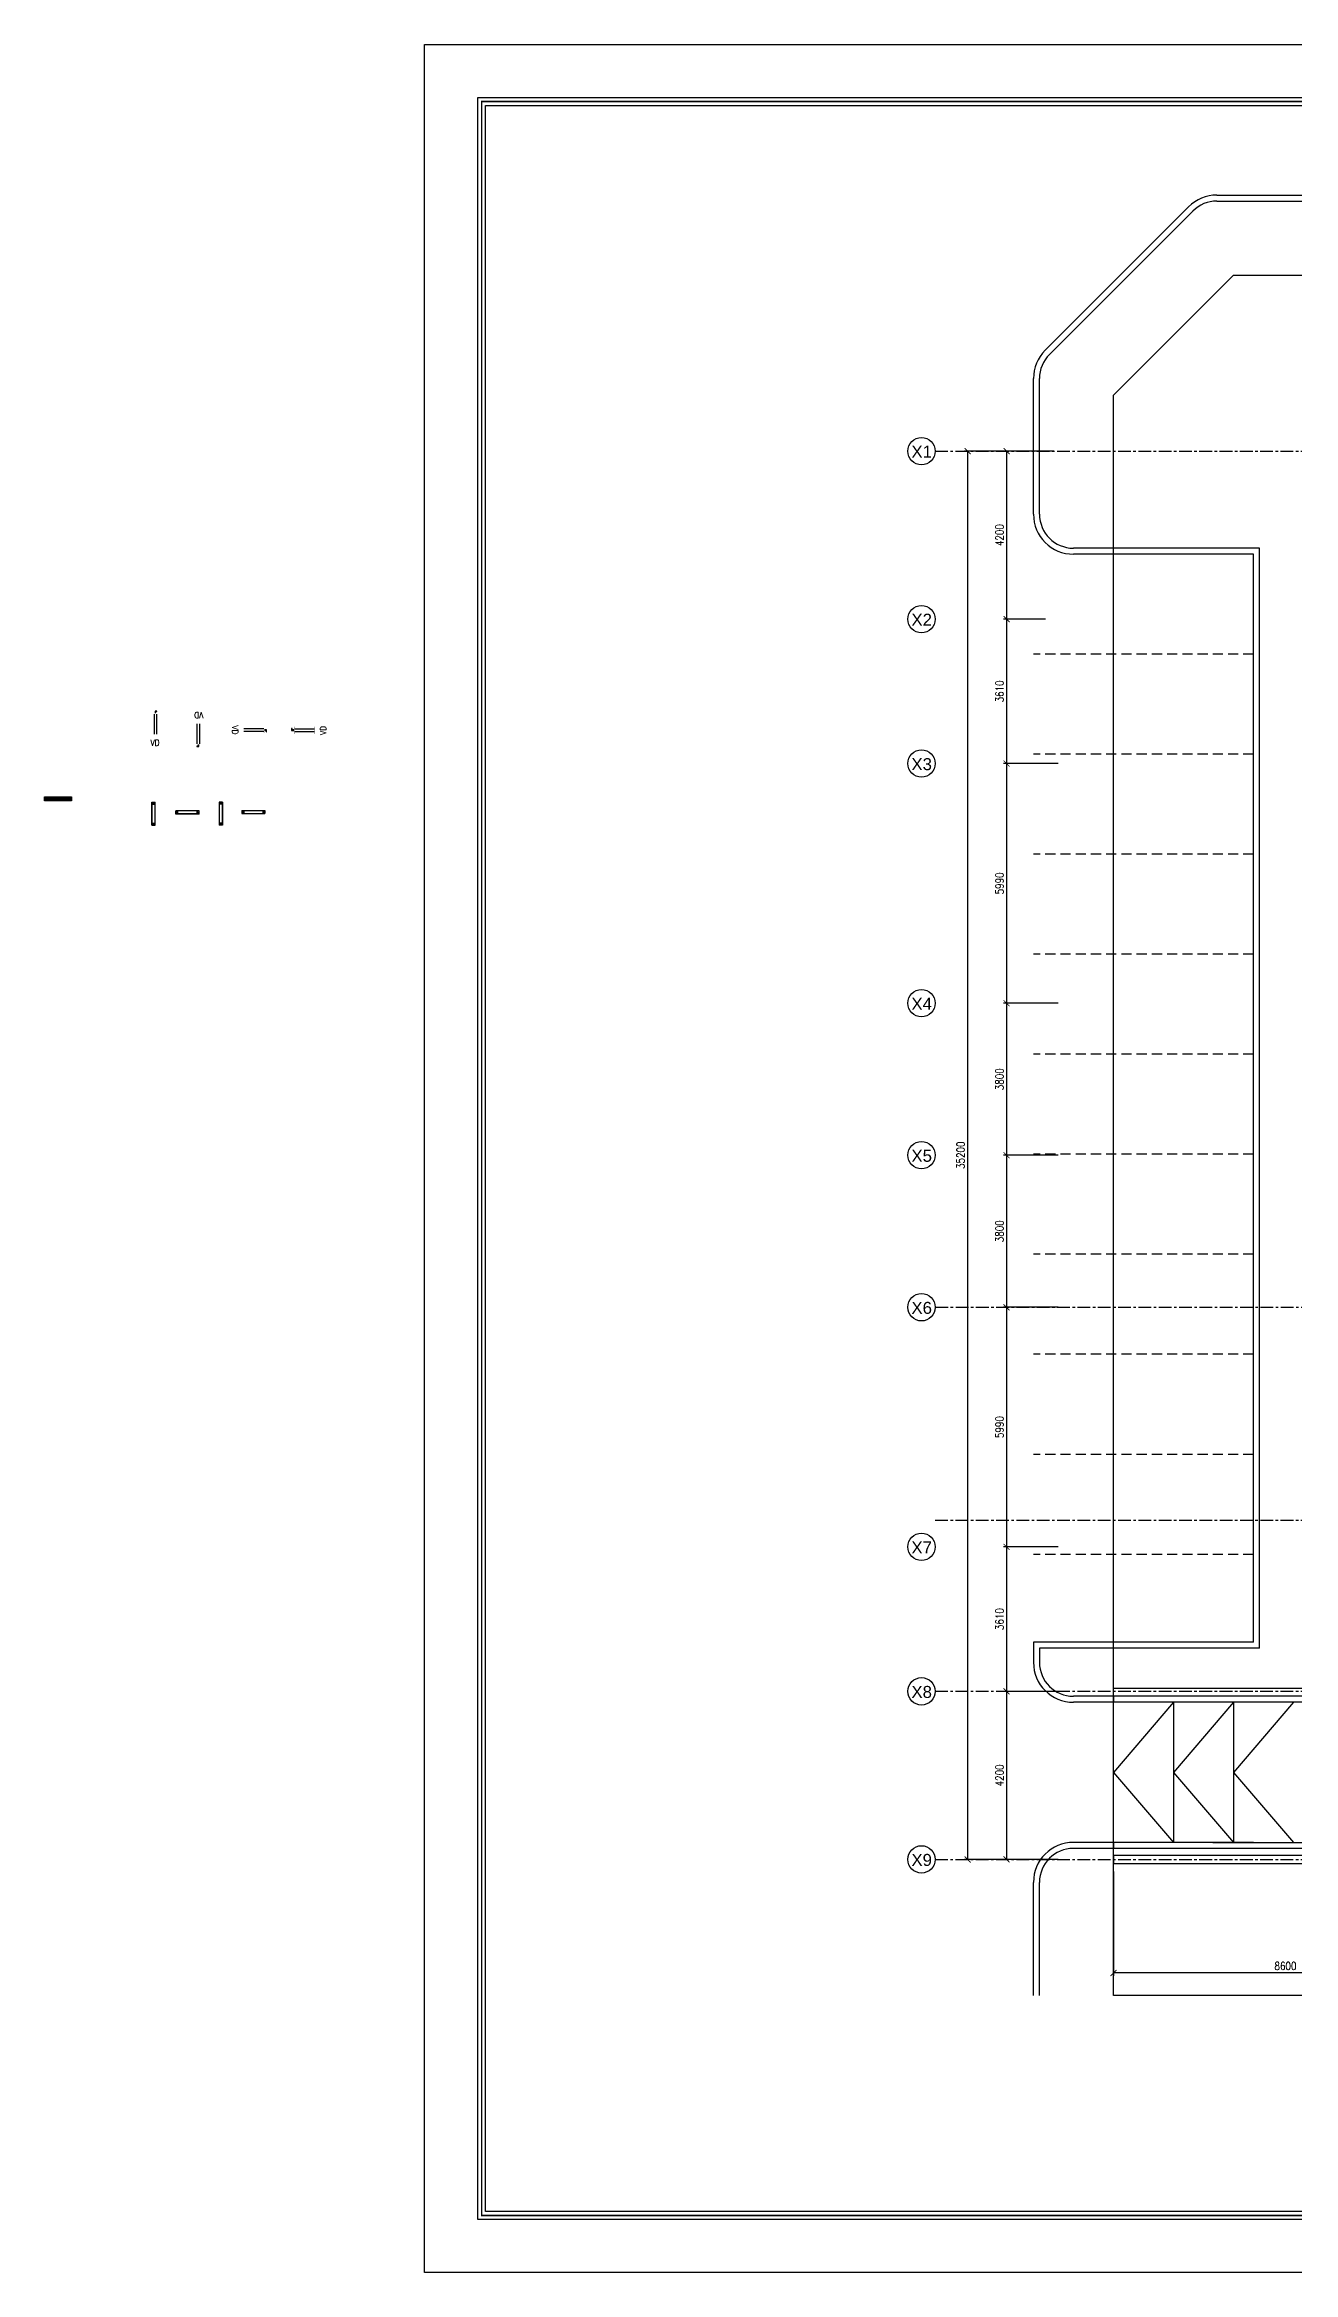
# Model space of a CAD drawing. Header units: millimetres. Extents: x -1288794 to 2153086, y -2701644 to -1335282.
# Drawn here: x 933737 to 964963, y -1519494 to -1463806 of the extents above; entities that cross this region are included whole.
import ezdxf
from ezdxf.enums import TextEntityAlignment as Align

# ---------------------------------------------------------------- set-up
doc = ezdxf.new("R2010")
doc.units = ezdxf.units.MM
doc.header["$LTSCALE"] = 100
doc.header["$PDMODE"] = 34
doc.linetypes.add('CENTER', pattern=[50.8, 31.75, -6.35, 6.35, -6.35])
doc.linetypes.add('DASHED', pattern=[19.05, 12.7, -6.35])
for name, color, linetype in [('A-ANNO-DIMS', 1, 'Continuous'), ('A-ANNO-SYMB', 33, 'Continuous'), ('A-ANNO-TEXT', 8, 'Continuous'), ('A-AREA', 8, 'CENTER'), ('A-GRID', 253, 'CENTER'), ('AC- VD', 5, 'Continuous'), ('AC-FD', 1, 'Continuous'), ('HATCH', 251, 'Continuous'), ('L-WALK', 8, 'Continuous'), ('L1-E014-C22-VAC (08-08-2010)$0$ETA-AC-DAMPER', 4, 'Continuous'), ('LOGO LINE', 7, 'Continuous'), ('LOGO1LINE', 7, 'Continuous'), ('M-HANGER', 30, 'Continuous')]:
    doc.layers.add(name, color=color, linetype=linetype)
doc.styles.add('ROMANS', font='romans.shx', dxfattribs={"width": 0.8})
doc.styles.add('SANSSERIF', font='sas_____.pfb')
doc.dimstyles.new('100 of DIM2', dxfattribs={"dimscale": 0, "dimtxt": 200, "dimasz": 150, "dimexe": 75, "dimexo": 200, "dimgap": 75, "dimtad": 1, "dimdec": 0, "dimrnd": 5, "dimzin": 0, "dimdsep": 46, "dimtxsty": 'ROMANS', "dimblk": 'ARCHTICK', "dimcen": 100, "dimclrd": 94, "dimclre": 94, "dimclrt": 2, "dimadec": 0, "dimazin": 0, "dimtfac": 1, "dimtdec": 0, "dimtofl": 0, "dimtmove": 2, "dimatfit": 3, "dimldrblk": 'OPEN90', "dimfxl": 75, "dimtolj": 1, "dimtzin": 0, "dimarcsym": 0})

# ---------------------------------------------------------------- blocks, each defined once
blk = doc.blocks.new('*U264')
at = {"layer": 'L1-E014-C22-VAC (08-08-2010)$0$ETA-AC-DAMPER', "color": 5}
for p, q in [((-33, 0), (-33, 500)), ((33, 0), (33, 500))]:
    blk.add_line(p, q, dxfattribs=at)
for points, const_width in [([(-91, 500), (91, 500)], 1.82), ([(-91, 0), (91, 0)], 1.82), ([(-48, 0), (-48, -20), (48, -20), (48, 0)], 1.5), ([(0, 0), (0, 514)], 1.5)]:
    blk.add_lwpolyline(points, dxfattribs=dict(at, const_width=const_width))
at = {"layer": 'L1-E014-C22-VAC (08-08-2010)$0$ETA-AC-DAMPER', "color": 5, "const_width": 1.82}
blk.add_lwpolyline([(75, 500), (75, 0), (-75, 0), (-75, 500)], close=True, dxfattribs=at)
at = {"layer": 'L1-E014-C22-VAC (08-08-2010)$0$ETA-AC-DAMPER', "color": 5}
blk.add_lwpolyline([(6, -20), (6, -62), (40, -62), (40, -72), (-6, -72), (-6, -20)], dxfattribs=at)
blk = doc.blocks.new('*U274')
at = {"linetype": 'Continuous'}
for p, q in [((-38, -265), (-38, 313)), ((42, 313), (-38, 313)), ((42, 263), (-38, 263)), ((37, -265), (37, 313)), ((42, -265), (42, 313)), ((42, -215), (-38, -215)), ((42, -265), (-38, -265))]:
    blk.add_line(p, q, dxfattribs=at)
for centre in [(0, 288), (0, -240)]:
    blk.add_circle(centre, 12.5, dxfattribs=at)
blk = doc.blocks.new('_ArchTick')
at = {"color": 0, "linetype": 'ByBlock', "const_width": 0.15}
blk.add_lwpolyline([(-0.5, -0.5), (0.5, 0.5)], dxfattribs=at)
blk = doc.blocks.new('*D578')
at = {"layer": 'A-ANNO-DIMS', "color": 94, "lineweight": -2, "ltscale": 3, "transparency": 16777216}
for p, q in [((958972, -1473969), (956742, -1473969)), ((956817, -1473969), (956817, -1509169)), ((958972, -1509169), (956742, -1509169))]:
    blk.add_line(p, q, dxfattribs=at)
at = {"layer": 'Defpoints', "color": 0, "ltscale": 3, "transparency": 16777216}
for p in [(959172, -1473969), (956817, -1509169), (959172, -1509169)]:
    blk.add_point(p, dxfattribs=at)
at = {"layer": 'A-ANNO-DIMS', "color": 94, "lineweight": -2, "ltscale": 3, "transparency": 16777216, "xscale": 150, "yscale": 150, "zscale": 150}
for p, rotation in [((956817, -1473969), 90), ((956817, -1509169), 270)]:
    blk.add_blockref('_ArchTick', p, dxfattribs=dict(at, rotation=rotation))
at = {"layer": 'A-ANNO-DIMS', "color": 2, "ltscale": 3, "transparency": 16777216, "insert": (956642, -1491569), "char_height": 200, "attachment_point": 5, "rotation": 90, "style": 'ROMANS'}
blk.add_mtext('\\A1;35200', dxfattribs=at)
blk = doc.blocks.new('_Open90')
at = {"color": 0, "linetype": 'ByBlock', "lineweight": -2}
for p, q in [((0, 0), (-1, 0)), ((-0.5, 0.5), (0, 0)), ((0, 0), (-0.5, -0.5))]:
    blk.add_line(p, q, dxfattribs=at)
blk = doc.blocks.new('*D579')
at = {"layer": 'A-ANNO-DIMS', "color": 94, "lineweight": -2, "ltscale": 3, "transparency": 16777216}
for p, q in [((958767, -1473969), (957715, -1473969)), ((957790, -1473969), (957790, -1478169)), ((958767, -1478169), (957715, -1478169))]:
    blk.add_line(p, q, dxfattribs=at)
at = {"layer": 'Defpoints', "color": 0, "ltscale": 3, "transparency": 16777216}
for p in [(958967, -1473969), (957790, -1478169), (958967, -1478169)]:
    blk.add_point(p, dxfattribs=at)
at = {"layer": 'A-ANNO-DIMS', "color": 94, "lineweight": -2, "ltscale": 3, "transparency": 16777216, "xscale": 150, "yscale": 150, "zscale": 150}
for p, rotation in [((957790, -1473969), 90), ((957790, -1478169), 270)]:
    blk.add_blockref('_ArchTick', p, dxfattribs=dict(at, rotation=rotation))
at = {"layer": 'A-ANNO-DIMS', "color": 2, "ltscale": 3, "transparency": 16777216, "insert": (957615, -1476069), "char_height": 200, "attachment_point": 5, "rotation": 90, "style": 'ROMANS'}
blk.add_mtext('\\A1;4200', dxfattribs=at)
blk = doc.blocks.new('*D580')
at = {"layer": 'A-ANNO-DIMS', "color": 94, "lineweight": -2, "ltscale": 3, "transparency": 16777216}
for p, q in [((958767, -1478169), (957715, -1478169)), ((957790, -1478169), (957790, -1481779)), ((959081, -1481779), (957715, -1481779))]:
    blk.add_line(p, q, dxfattribs=at)
at = {"layer": 'Defpoints', "color": 0, "ltscale": 3, "transparency": 16777216}
for p in [(958967, -1478169), (957790, -1481779), (959281, -1481779)]:
    blk.add_point(p, dxfattribs=at)
at = {"layer": 'A-ANNO-DIMS', "color": 94, "lineweight": -2, "ltscale": 3, "transparency": 16777216, "xscale": 150, "yscale": 150, "zscale": 150}
for p, rotation in [((957790, -1478169), 90), ((957790, -1481779), 270)]:
    blk.add_blockref('_ArchTick', p, dxfattribs=dict(at, rotation=rotation))
at = {"layer": 'A-ANNO-DIMS', "color": 2, "ltscale": 3, "transparency": 16777216, "insert": (957615, -1479974), "char_height": 200, "attachment_point": 5, "rotation": 90, "style": 'ROMANS'}
blk.add_mtext('\\A1;3610', dxfattribs=at)
blk = doc.blocks.new('*D581')
at = {"layer": 'A-ANNO-DIMS', "color": 94, "lineweight": -2, "ltscale": 3, "transparency": 16777216}
for p, q in [((959081, -1481779), (957715, -1481779)), ((957790, -1481779), (957790, -1487769)), ((959081, -1487769), (957715, -1487769))]:
    blk.add_line(p, q, dxfattribs=at)
at = {"layer": 'Defpoints', "color": 0, "ltscale": 3, "transparency": 16777216}
for p in [(959281, -1481779), (957790, -1487769), (959281, -1487769)]:
    blk.add_point(p, dxfattribs=at)
at = {"layer": 'A-ANNO-DIMS', "color": 94, "lineweight": -2, "ltscale": 3, "transparency": 16777216, "xscale": 150, "yscale": 150, "zscale": 150}
for p, rotation in [((957790, -1481779), 90), ((957790, -1487769), 270)]:
    blk.add_blockref('_ArchTick', p, dxfattribs=dict(at, rotation=rotation))
at = {"layer": 'A-ANNO-DIMS', "color": 2, "ltscale": 3, "transparency": 16777216, "insert": (957615, -1484774), "char_height": 200, "attachment_point": 5, "rotation": 90, "style": 'ROMANS'}
blk.add_mtext('\\A1;5990', dxfattribs=at)
blk = doc.blocks.new('*D582')
at = {"layer": 'A-ANNO-DIMS', "color": 94, "lineweight": -2, "ltscale": 3, "transparency": 16777216}
for p, q in [((959081, -1487769), (957715, -1487769)), ((957790, -1487769), (957790, -1491569)), ((959081, -1491569), (957715, -1491569))]:
    blk.add_line(p, q, dxfattribs=at)
at = {"layer": 'Defpoints', "color": 0, "ltscale": 3, "transparency": 16777216}
for p in [(959281, -1487769), (957790, -1491569), (959281, -1491569)]:
    blk.add_point(p, dxfattribs=at)
at = {"layer": 'A-ANNO-DIMS', "color": 94, "lineweight": -2, "ltscale": 3, "transparency": 16777216, "xscale": 150, "yscale": 150, "zscale": 150}
for p, rotation in [((957790, -1487769), 90), ((957790, -1491569), 270)]:
    blk.add_blockref('_ArchTick', p, dxfattribs=dict(at, rotation=rotation))
at = {"layer": 'A-ANNO-DIMS', "color": 2, "ltscale": 3, "transparency": 16777216, "insert": (957615, -1489669), "char_height": 200, "attachment_point": 5, "rotation": 90, "style": 'ROMANS'}
blk.add_mtext('\\A1;3800', dxfattribs=at)
blk = doc.blocks.new('*D583')
at = {"layer": 'A-ANNO-DIMS', "color": 94, "lineweight": -2, "ltscale": 3, "transparency": 16777216}
for p, q in [((959081, -1491569), (957715, -1491569)), ((957790, -1491569), (957790, -1495369)), ((959081, -1495369), (957715, -1495369))]:
    blk.add_line(p, q, dxfattribs=at)
at = {"layer": 'Defpoints', "color": 0, "ltscale": 3, "transparency": 16777216}
for p in [(959281, -1491569), (957790, -1495369), (959281, -1495369)]:
    blk.add_point(p, dxfattribs=at)
at = {"layer": 'A-ANNO-DIMS', "color": 94, "lineweight": -2, "ltscale": 3, "transparency": 16777216, "xscale": 150, "yscale": 150, "zscale": 150}
for p, rotation in [((957790, -1491569), 90), ((957790, -1495369), 270)]:
    blk.add_blockref('_ArchTick', p, dxfattribs=dict(at, rotation=rotation))
at = {"layer": 'A-ANNO-DIMS', "color": 2, "ltscale": 3, "transparency": 16777216, "insert": (957615, -1493469), "char_height": 200, "attachment_point": 5, "rotation": 90, "style": 'ROMANS'}
blk.add_mtext('\\A1;3800', dxfattribs=at)
blk = doc.blocks.new('*D584')
at = {"layer": 'A-ANNO-DIMS', "color": 94, "lineweight": -2, "ltscale": 3, "transparency": 16777216}
for p, q in [((959081, -1495369), (957715, -1495369)), ((957790, -1495369), (957790, -1501359)), ((959081, -1501359), (957715, -1501359))]:
    blk.add_line(p, q, dxfattribs=at)
at = {"layer": 'Defpoints', "color": 0, "ltscale": 3, "transparency": 16777216}
for p in [(959281, -1495369), (957790, -1501359), (959281, -1501359)]:
    blk.add_point(p, dxfattribs=at)
at = {"layer": 'A-ANNO-DIMS', "color": 94, "lineweight": -2, "ltscale": 3, "transparency": 16777216, "xscale": 150, "yscale": 150, "zscale": 150}
for p, rotation in [((957790, -1495369), 90), ((957790, -1501359), 270)]:
    blk.add_blockref('_ArchTick', p, dxfattribs=dict(at, rotation=rotation))
at = {"layer": 'A-ANNO-DIMS', "color": 2, "ltscale": 3, "transparency": 16777216, "insert": (957615, -1498364), "char_height": 200, "attachment_point": 5, "rotation": 90, "style": 'ROMANS'}
blk.add_mtext('\\A1;5990', dxfattribs=at)
blk = doc.blocks.new('*D585')
at = {"layer": 'A-ANNO-DIMS', "color": 94, "lineweight": -2, "ltscale": 3, "transparency": 16777216}
for p, q in [((959081, -1501359), (957715, -1501359)), ((957790, -1501359), (957790, -1504969)), ((959081, -1504969), (957715, -1504969))]:
    blk.add_line(p, q, dxfattribs=at)
at = {"layer": 'Defpoints', "color": 0, "ltscale": 3, "transparency": 16777216}
for p in [(959281, -1501359), (957790, -1504969), (959281, -1504969)]:
    blk.add_point(p, dxfattribs=at)
at = {"layer": 'A-ANNO-DIMS', "color": 94, "lineweight": -2, "ltscale": 3, "transparency": 16777216, "xscale": 150, "yscale": 150, "zscale": 150}
for p, rotation in [((957790, -1501359), 90), ((957790, -1504969), 270)]:
    blk.add_blockref('_ArchTick', p, dxfattribs=dict(at, rotation=rotation))
at = {"layer": 'A-ANNO-DIMS', "color": 2, "ltscale": 3, "transparency": 16777216, "insert": (957615, -1503164), "char_height": 200, "attachment_point": 5, "rotation": 90, "style": 'ROMANS'}
blk.add_mtext('\\A1;3610', dxfattribs=at)
blk = doc.blocks.new('*D586')
at = {"layer": 'A-ANNO-DIMS', "color": 94, "lineweight": -2, "ltscale": 3, "transparency": 16777216}
for p, q in [((959081, -1504969), (957715, -1504969)), ((957790, -1504969), (957790, -1509169)), ((959081, -1509169), (957715, -1509169))]:
    blk.add_line(p, q, dxfattribs=at)
at = {"layer": 'Defpoints', "color": 0, "ltscale": 3, "transparency": 16777216}
for p in [(959281, -1504969), (957790, -1509169), (959281, -1509169)]:
    blk.add_point(p, dxfattribs=at)
at = {"layer": 'A-ANNO-DIMS', "color": 94, "lineweight": -2, "ltscale": 3, "transparency": 16777216, "xscale": 150, "yscale": 150, "zscale": 150}
for p, rotation in [((957790, -1504969), 90), ((957790, -1509169), 270)]:
    blk.add_blockref('_ArchTick', p, dxfattribs=dict(at, rotation=rotation))
at = {"layer": 'A-ANNO-DIMS', "color": 2, "ltscale": 3, "transparency": 16777216, "insert": (957615, -1507069), "char_height": 200, "attachment_point": 5, "rotation": 90, "style": 'ROMANS'}
blk.add_mtext('\\A1;4200', dxfattribs=at)
blk = doc.blocks.new('*D598')
at = {"layer": 'A-ANNO-DIMS', "color": 94, "linetype": 'Continuous', "lineweight": -2, "ltscale": 3, "transparency": 16777216}
for p, q in [((960463, -1509469), (960463, -1512083)), ((969063, -1509469), (969063, -1512083)), ((969063, -1512008), (960463, -1512008))]:
    blk.add_line(p, q, dxfattribs=at)
at = {"layer": 'Defpoints', "color": 0, "linetype": 'Continuous', "ltscale": 3, "transparency": 16777216}
for p in [(960463, -1509269), (969063, -1509269), (960463, -1512008)]:
    blk.add_point(p, dxfattribs=at)
at = {"layer": 'A-ANNO-DIMS', "color": 94, "linetype": 'Continuous', "lineweight": -2, "ltscale": 3, "transparency": 16777216, "xscale": 150, "yscale": 150, "zscale": 150, "rotation": 180}
blk.add_blockref('_ArchTick', (960463, -1512008), dxfattribs=at)
at = {"layer": 'A-ANNO-DIMS', "color": 94, "linetype": 'Continuous', "lineweight": -2, "ltscale": 3, "transparency": 16777216, "xscale": 150, "yscale": 150, "zscale": 150}
blk.add_blockref('_ArchTick', (969063, -1512008), dxfattribs=at)
at = {"layer": 'A-ANNO-DIMS', "color": 2, "linetype": 'Continuous', "ltscale": 3, "transparency": 16777216, "insert": (964763, -1511833), "char_height": 200, "attachment_point": 5, "style": 'ROMANS'}
blk.add_mtext('\\A1;8600', dxfattribs=at)

msp = doc.modelspace()

# ---------------------------------------------------------------- hatches: boundary and pattern name
at = {"layer": 'AC-FD', "linetype": 'ByBlock'}
h = msp.add_hatch(dxfattribs=at)
h.set_pattern_fill('ANSI31', color=256, scale=5, angle=90, style=0)
h.set_pattern_definition([(135, (-657562.95, -1544649.12), (-11.22532015, -11.22532015), [])])
h.paths.add_polyline_path([(934407, -1482709.1), (934407, -1482609.1), (933737, -1482609.1), (933737, -1482709.1)])

# ---------------------------------------------------------------- linework, layer by layer
at = {"layer": 'A-ANNO-SYMB', "ltscale": 3}
for centre in [(955663.2, -1473968.6), (955663.2, -1478168.6), (955663.2, -1481778.6), (955663.2, -1487768.6), (955663.2, -1491568.6), (955663.2, -1495368.6), (955663.2, -1501358.6), (955663.2, -1504968.6), (955663.2, -1509168.6)]:
    msp.add_circle(centre, 342.2, dxfattribs=at)
at = {"layer": 'A-AREA', "ltscale": 15}
for p, q in [((960462.5, -1472568.6), (963462.5, -1469568.6)), ((963462.5, -1469568.6), (995562.5, -1469568.6)), ((960462.5, -1512568.6), (960462.5, -1472568.6)), ((995562.5, -1512568.6), (960462.5, -1512568.6))]:
    msp.add_line(p, q, dxfattribs=at)
at = {"layer": 'A-AREA', "linetype": 'Continuous', "ltscale": 3}
for p, q in [((960462.5, -1505093.6), (960462.5, -1504893.6)), ((960462.5, -1504893.6), (967762.5, -1504893.6)), ((967762.5, -1505093.6), (960462.5, -1505093.6)), ((966462.5, -1509068.6), (960462.5, -1509068.6)), ((960462.5, -1509068.6), (960462.5, -1509268.6)), ((960462.5, -1509268.6), (969062.5, -1509268.6))]:
    msp.add_line(p, q, dxfattribs=at)
at = {"layer": 'A-GRID', "ltscale": 0.1}
for p, q in [((956005.3, -1473968.6), (999544.9, -1473968.6)), ((956009.2, -1495368.6), (999548.8, -1495368.6)), ((956006.8, -1500687.6), (999546.3, -1500687.6)), ((956005.3, -1504968.6), (999544.9, -1504968.6)), ((956005.3, -1509168.6), (999544.9, -1509168.6))]:
    msp.add_line(p, q, dxfattribs=at)
at = {"layer": 'AC-FD', "linetype": 'ByBlock'}
msp.add_lwpolyline([(933737, -1482709.1), (933737, -1482609.1), (934407, -1482609.1), (934407, -1482709.1)], close=True, dxfattribs=at)
at = {"layer": 'HATCH', "ltscale": 3}
for p, q in [((961962.5, -1505243.6), (961962.5, -1508743.6)), ((963462.5, -1505243.6), (963462.5, -1508743.6))]:
    msp.add_line(p, q, dxfattribs=at)
for points in [[(961962.5, -1505243.6), (960462.5, -1506993.6), (961962.5, -1508743.6)], [(963462.5, -1505243.6), (961962.5, -1506993.6), (963462.5, -1508743.6)], [(964962.5, -1505243.6), (963462.5, -1506993.6), (964962.5, -1508743.6)]]:
    msp.add_lwpolyline(points, dxfattribs=at)
at = {"layer": 'L-WALK', "ltscale": 15}
for p, q in [((958755.4, -1471447.3), (962341.2, -1467861.5)), ((963048.3, -1467568.6), (965462.5, -1467568.6)), ((963048.3, -1467718.6), (965462.5, -1467718.6)), ((958861.5, -1471553.4), (962447.3, -1467967.6)), ((958462.5, -1475544.7), (958462.5, -1472154.4)), ((958612.5, -1475544.7), (958612.5, -1472154.4)), ((963962.5, -1503743.6), (963962.5, -1476544.7)), ((964112.5, -1503893.6), (964112.5, -1476394.7)), ((958462.5, -1503743.6), (958462.5, -1504243.6)), ((958612.5, -1503893.6), (958612.5, -1504243.6)), ((958462.5, -1512568.6), (958462.5, -1509743.6)), ((958612.5, -1512568.6), (958612.5, -1509743.6)), ((958462.5, -1512568.6), (958462.5, -1512544.7)), ((958612.5, -1512568.6), (958612.5, -1512544.7))]:
    msp.add_line(p, q, dxfattribs=at)
at = {"layer": 'L-WALK', "ltscale": 3}
for p, q in [((964112.5, -1476394.7), (959462.5, -1476394.7)), ((963962.5, -1476544.7), (959462.5, -1476544.7)), ((963962.5, -1503743.6), (958462.5, -1503743.6)), ((964112.5, -1503893.6), (958612.5, -1503893.6)), ((967762.5, -1505093.6), (959462.5, -1505093.6)), ((960462.5, -1505093.6), (960462.5, -1505243.6)), ((969062.5, -1505243.6), (959462.5, -1505243.6)), ((963962.5, -1508743.6), (959462.5, -1508743.6)), ((969062.5, -1508893.6), (959462.5, -1508893.6)), ((960462.5, -1508743.6), (960462.5, -1508893.6)), ((962942.9, -1508743.6), (969062.5, -1508743.6))]:
    msp.add_line(p, q, dxfattribs=at)
at = {"layer": 'L-WALK', "linetype": 'DASHED', "ltscale": 0.2}
for p, q in [((963962.5, -1479044.7), (958462.5, -1479044.7)), ((963962.5, -1481544.7), (958462.5, -1481544.7)), ((963962.5, -1484044.7), (958462.5, -1484044.7)), ((963962.5, -1486544.7), (958462.5, -1486544.7)), ((963962.5, -1489044.7), (958462.5, -1489044.7)), ((963962.5, -1491544.7), (958462.5, -1491544.7)), ((963962.5, -1494044.7), (958462.5, -1494044.7)), ((963962.5, -1496544.7), (958462.5, -1496544.7)), ((963962.5, -1499044.7), (958462.5, -1499044.7)), ((963962.5, -1501544.7), (958462.5, -1501544.7))]:
    msp.add_line(p, q, dxfattribs=at)
at = {"layer": 'L-WALK', "ltscale": 15}
for centre, radius, start, end in [((963048.3, -1468568.6), 1000, 90, 135), ((963048.3, -1468568.6), 850, 90, 135), ((959462.5, -1472154.4), 1000, 135, 180), ((959462.5, -1472154.4), 850, 135, 180), ((959462.5, -1504243.6), 1000, 180, 270), ((959462.5, -1504243.6), 850, 180, 270), ((959462.5, -1509743.6), 1000, 90, 180), ((959462.5, -1509743.6), 850, 90, 180)]:
    msp.add_arc(centre, radius, start, end, dxfattribs=at)
at = {"layer": 'L-WALK', "ltscale": 3}
for radius in [1000, 850]:
    msp.add_arc((959462.5, -1475544.7), radius, 180, 270, dxfattribs=at)
at = {"layer": 'LOGO LINE'}
msp.add_lwpolyline([(1021998.7, -1519493.9), (943240.7, -1519493.9), (943240.7, -1463806.4), (1021998.7, -1463806.4)], close=True, dxfattribs=at)
at = {"layer": 'LOGO1LINE'}
for points in [[(1020672.8, -1518168), (944566.6, -1518168), (944566.6, -1465132.3), (1020672.8, -1465132.3)], [(1010364.1, -1517969.1), (944765.5, -1517969.1), (944765.5, -1465331.1), (1010364.1, -1465331.1)]]:
    msp.add_lwpolyline(points, close=True, dxfattribs=at)
at = {"layer": 'LOGO1LINE', "const_width": 39.8}
msp.add_lwpolyline([(1020573.4, -1518068.5), (944666, -1518068.5), (944666, -1465231.7), (1020573.4, -1465231.7)], close=True, dxfattribs=at)

# ---------------------------------------------------------------- block references
at = {"layer": 'AC- VD', "xscale": -1}
for p, rotation in [((936506.7, -1480540), 180), ((939217.3, -1480945), 90), ((939986.7, -1480944.8), 270)]:
    msp.add_blockref('*U264', p, dxfattribs=dict(at, rotation=rotation))
msp.add_blockref('*U264', (937585.3, -1481283.6), dxfattribs=at)
at = {"layer": 'M-HANGER', "xscale": -1}
msp.add_blockref('*U274', (936461.8, -1483053.2), dxfattribs=at)
for p, rotation in [((938144.5, -1483006), 180), ((938935.7, -1482991.9), 270), ((937336.3, -1482998), 90)]:
    msp.add_blockref('*U274', p, dxfattribs=dict(at, rotation=rotation))

# ---------------------------------------------------------------- texts
at = {"layer": 'A-ANNO-TEXT', "style": 'SANSSERIF'}
for s, p in [('X1', (955667.8, -1474133.2)), ('X2', (955667.8, -1478333.2)), ('X3', (955667.8, -1481943.2)), ('X4', (955667.8, -1487933.2)), ('X5', (955667.8, -1491733.2)), ('X6', (955667.8, -1495533.2)), ('X7', (955667.8, -1501523.2)), ('X8', (955667.8, -1505133.2)), ('X9', (955667.8, -1509333.2))]:
    msp.add_text(s, height=300, dxfattribs=at).set_placement(p, align=Align.CENTER)
at = {"layer": 'AC- VD', "style": 'ROMANS', "width": 0.9}
for rotation, p in [(180, (937705.6, -1480492)), (270, (938425.7, -1480824.6)), (90, (940778.3, -1481065.2))]:
    msp.add_text('VD', height=150, rotation=rotation, dxfattribs=at).set_placement(p)
msp.add_text('VD', height=150, dxfattribs=at).set_placement((936386.3, -1481331.6))

# ---------------------------------------------------------------- dimensions: what is measured, and where the dimension line sits
at = {"layer": 'A-ANNO-DIMS', "ltscale": 3}
for base, p1, p2, picture, middle in [((956817.3, -1509168.6), (959172.5, -1473968.6), (959172.5, -1509168.6), '*D578', (956642.3, -1491568.6)), ((957789.8, -1478168.6), (958967.3, -1473968.6), (958967.3, -1478168.6), '*D579', (957614.8, -1476068.6)), ((957789.8, -1481778.6), (958967.3, -1478168.6), (959281.4, -1481778.6), '*D580', (957614.8, -1479973.6)), ((957789.8, -1487768.6), (959281.4, -1481778.6), (959281.4, -1487768.6), '*D581', (957614.8, -1484773.6)), ((957789.8, -1491568.6), (959281.4, -1487768.6), (959281.4, -1491568.6), '*D582', (957614.8, -1489668.6)), ((957789.8, -1495368.6), (959281.4, -1491568.6), (959281.4, -1495368.6), '*D583', (957614.8, -1493468.6)), ((957789.8, -1501358.6), (959281.4, -1495368.6), (959281.4, -1501358.6), '*D584', (957614.8, -1498363.6)), ((957789.8, -1504968.6), (959281.4, -1501358.6), (959281.4, -1504968.6), '*D585', (957614.8, -1503163.6)), ((957789.8, -1509168.6), (959281.4, -1504968.6), (959281.4, -1509168.6), '*D586', (957614.8, -1507068.6))]:
    dim = msp.add_linear_dim(base=base, p1=p1, p2=p2, angle=90, dimstyle='100 of DIM2', override={"dimscale": 1}, dxfattribs=at)
    dim.commit()
    dim.dimension.update_dxf_attribs({"geometry": picture, "text_midpoint": middle})
at = {"layer": 'A-ANNO-DIMS', "linetype": 'Continuous', "ltscale": 3}
dim = msp.add_linear_dim(base=(960462.5, -1512007.6), p1=(969062.5, -1509268.6), p2=(960462.5, -1509268.6), dimstyle='100 of DIM2', override={"dimscale": 1}, dxfattribs=at)
dim.commit()
dim.dimension.update_dxf_attribs({"geometry": '*D598', "text_midpoint": (964762.5, -1511832.6)})

doc.saveas('drawing.dxf')
